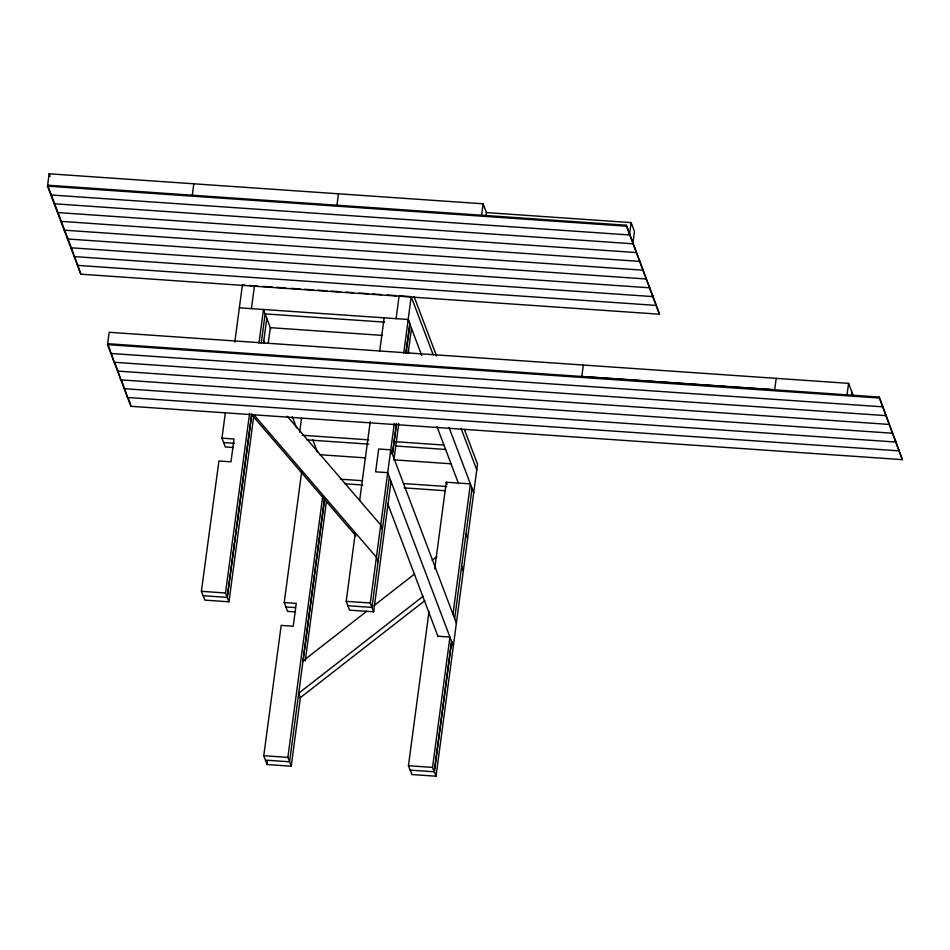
<?xml version="1.0" encoding="UTF-8"?>
<svg xmlns="http://www.w3.org/2000/svg" width="950" height="950" viewBox="0 0 950 950"><rect width="100%" height="100%" fill="white"/><g stroke="black" fill="none" stroke-linecap="round" stroke-linejoin="round"><path stroke-width="1.43" d="M57.618 211.601L47.631 185.203L626.264 225.221L659.478 314.213L80.833 274.194L47.5 186.152L49.151 173.791L483.134 203.799L486.459 212.598L486.079 215.46M50.968 194.014L50.837 194.964L629.47 234.971L631.121 222.609L486.459 212.598M54.281 202.789L54.174 203.775L632.807 243.782L634.457 231.408L631.121 222.609M64.291 229.211L64.161 230.161L642.806 270.168L642.924 269.218M67.628 238.011L67.498 238.973L646.131 278.979L646.261 278.029M77.627 264.433L77.496 265.382L656.141 305.401L656.272 304.451M80.833 274.194L74.29 255.633L74.171 256.583L652.804 296.59L652.935 295.64M107.635 343.698L879.154 397.053L902.369 459.646L130.851 406.303L107.516 344.648L109.167 332.286L848.576 383.361L853.337 395.948M130.851 406.303L130.981 405.353M192.292 195.213L193.812 183.789M233.344 447.521L225.304 446.963L221.967 438.152L225.269 413.452M234.792 342.107L242.404 284.976L245.088 285.166M251.417 308.643L254.469 285.819M258.994 343.033L263.471 309.486L270.726 328.771M251.809 413.772L227.311 597.396L203.062 595.721L201.4 591.316L218.928 460.988L230.981 461.819L234.021 438.995L221.967 438.152M261.214 343.271L265.145 313.892M203.205 595.733L204.868 600.139L228.974 601.801L253.876 415.245M263.471 343.259L266.808 318.286M268.209 343.354L270.311 327.655L382.494 335.409M299.654 432.202L301.566 417.929M336.941 205.212L338.473 193.788M298.704 693.239L300.378 697.644L291.223 766.199L267.116 764.536L263.779 755.725L281.176 625.385L293.229 626.216L296.269 603.393L284.216 602.549L301.613 472.209M267.116 764.536L267.496 761.674M291.223 766.199L287.886 757.387L322.774 495.912M303.014 660.951L324.532 498.738M324.639 498.845L289.56 761.793L265.454 760.131M305.259 660.974L326.396 501.671M391.032 481.472L373.635 611.8L349.529 610.137L346.192 601.326L355.336 532.772M396.079 318.654L399.119 295.818M373.635 611.8L370.298 603.001L394.286 423.463M403.738 353.174L411.184 296.649L433.212 354.849M389.358 477.066L371.973 607.406L347.866 605.732M405.887 353.174L409.794 323.891M394.072 458.636L398.762 423.486M408.144 353.186L411.469 328.296M481.603 215.211L483.134 203.799M410.246 770.141L411.908 774.547L436.026 776.209L434.352 771.804L410.103 770.129L408.441 765.724L429.02 611.491M434.708 568.884L446.274 482.22L470.381 483.883L452.984 614.222M434.352 771.804L451.606 641.452L434.221 771.804L432.547 767.398L449.944 637.058L437.891 636.227M454.658 618.628L472.043 488.288M436.026 776.209L477.517 464.146L464.407 429.507M583.324 365.073L581.804 376.485L774.666 389.773L776.186 378.361M659.478 314.213L626.264 225.221M636.262 251.607L636.132 252.558L57.487 212.551M639.587 260.419L639.469 261.369L60.824 221.35L60.954 220.4L70.953 246.822M649.598 286.829L649.467 287.791L70.834 247.772M847.056 394.784L848.576 383.361M851.533 395.022L851.913 392.172M902.369 459.646L879.154 397.053M882.491 405.852L882.36 406.802L110.841 353.459L110.972 352.509L114.178 362.271L885.697 415.613L885.828 414.663M889.164 423.474L889.034 424.424L117.515 371.07L117.646 370.12L120.852 379.881L892.371 433.224L892.501 432.274M895.826 441.085L895.707 442.035L124.189 388.681L124.308 387.731L127.514 397.492L899.033 450.846L899.163 449.896M228.974 601.801L225.506 592.99L249.624 413.25M227.169 597.396L251.679 414.734M359.646 500.484L370.239 421.574M379.656 351.441L384.156 317.822M405.994 353.186L409.937 323.902L408.274 319.497L239.364 307.812M302.682 661.212L366.819 611.218M373.825 605.768L414.639 573.954M432.131 560.31L436.798 556.676M298.371 693.5L423.154 596.244M300.034 697.906L424.828 600.649M47.5 186.152L626.145 226.171M249.102 285.439L257.414 286.021M263.138 286.413L272.175 287.043M276.462 287.339L285.463 287.957M291.258 288.361L300.224 288.978M304.582 289.287L313.512 289.892M317.906 290.201L326.8 290.819M331.241 291.127L340.124 291.733M345.978 292.149L353.447 292.659M359.266 293.063L368.244 293.681M372.554 293.978L381.567 294.607M387.315 294.999L396.376 295.628M400.461 295.913L409.699 296.554M264.896 313.868L384.465 322.133M107.516 344.648L879.035 398.003M302.231 435.254L368.659 439.85M395.224 441.691L443.935 445.051M306.85 439.862L368.849 444.149M395.414 445.989L445.609 449.457M223.642 442.558L234.353 443.306M319.853 454.718L365.619 457.888M393.656 459.824L451.226 463.802M340.421 479.18L362.567 480.712M403.904 483.574L446.702 486.531M345.04 483.787L362.758 485.022M404.094 487.872L445.419 490.734M201.4 591.316L225.506 592.99M346.192 601.326L370.298 603.001M285.891 606.955L295.26 607.608M295.592 611.919L287.553 611.361L284.216 602.549M263.779 755.725L287.886 757.387M408.441 765.724L432.547 767.398M287.233 416.254L380.713 524.982L382.375 529.388M254.018 414.912L376.402 557.27L378.076 561.676M251.833 414.841L355.906 535.895M414.034 296.483L436.596 356.072M461.023 428.284L476.758 469.858M408.132 319.485L421.776 355.514M449.053 427.559L473.718 492.694M408.144 350.526L409.189 353.293M437 426.728L458.506 483.538M465.951 533.959L467.614 538.413M446.274 482.22L447.106 484.417M463.315 570.653L461.641 566.247L463.303 570.701M456.321 623.034L390.747 449.825L378.682 448.994L375.642 471.829L387.695 472.661L453.281 645.857M387.707 503.69L438.069 636.714M312.704 439.624L317.419 452.093M263.483 340.516L264.539 343.294M292.339 416.729L296.543 427.809M49.151 173.791L50.101 176.308M58.093 212.848L60.479 219.141M71.428 248.081L73.815 254.374M108.11 344.957L110.497 351.251M114.784 362.567L117.171 368.861M121.457 380.19L123.832 386.472M128.119 397.801L130.506 404.094M396.506 423.474L392.409 454.231L396.542 423.474"/></g></svg>
